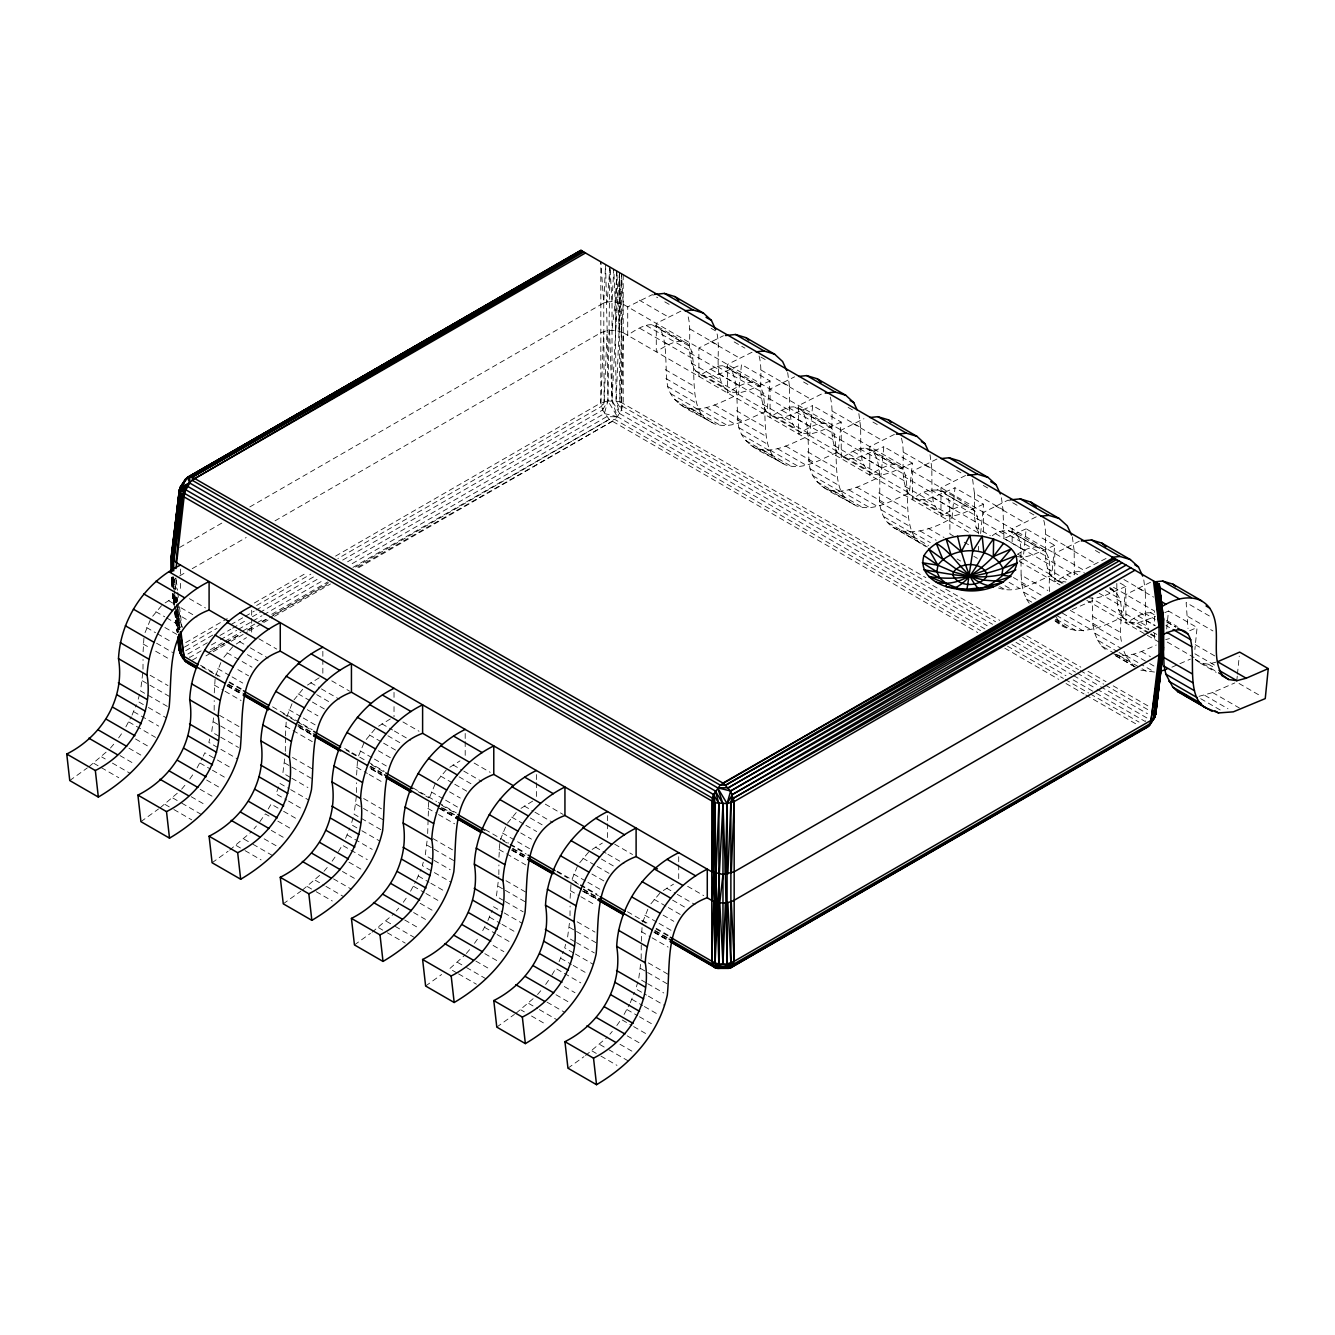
<?xml version="1.0" encoding="UTF-8"?>
<svg xmlns="http://www.w3.org/2000/svg" width="1335" height="1335" viewBox="0 0 1335 1335"><rect width="100%" height="100%" fill="white"/><g stroke="black" fill="none" stroke-linecap="round" stroke-linejoin="round"><path stroke-width="0.75" stroke-dasharray="5 3.75" d="M171.547 577.755L171.547 585.881L171.364 578.372M342.711 560.066L602.586 410.029L600.833 402.936L600.833 261.844L603.737 302.945L604.121 401.702L602.586 410.029L609.244 419.424L977.737 632.573M984.913 628.918L617.404 416.737L612.014 400.667L612.014 301.593L613.783 269.32L615.218 301.777L616.102 400.917L619.657 413.55L987.182 625.731M619.657 413.55L612.014 400.667L615.685 330.312L616.887 271.105L619.206 331.063L619.924 401.702L621.459 410.029L617.404 416.737L612.014 421.443L357.546 568.343M623.195 274.76L623.195 402.936L621.459 410.029L992.572 624.296M172.949 576.436L173.984 588.685M621.476 273.758L621.459 410.029L616.102 400.917L621.476 273.758L623.195 304.263L621.342 331.814L619.924 401.702L925.856 577.671M142.995 669.202L143.045 659.507M143.095 651.747L144.046 635.994M214.167 710.287L214.217 700.591M214.268 692.848L215.219 677.079M285.323 751.371L285.423 737.804M285.44 735.869L286.391 718.163M356.495 792.473L356.562 782.777M356.612 775.018L357.563 759.265M427.667 833.557L428.735 800.349M498.839 874.642L498.906 864.963M498.956 857.203L499.907 841.434M570.012 915.743L570.078 906.048M570.128 898.288L571.08 882.535M641.167 958.764L641.267 943.261M641.284 941.325L642.252 923.62M1106.047 558.481L1083.319 569.911L623.195 304.263L612.014 301.593L609.945 267.1L607.926 400.917L604.371 413.55L346.299 562.536M275.01 520.85L600.833 332.732L607.158 330.513L615.685 330.312L623.195 332.732L621.643 402.269L622.661 406.424L995.576 621.726M172.449 577.387L173.033 587.383M335.552 556.111L600.833 402.936L603.737 331.414M605.589 264.58L607.158 330.513L604.121 401.702L601.384 406.424L337.888 558.547M249.812 506.933L603.737 302.945L605.489 266.599M616.887 271.105L615.218 301.777L612.014 330.062M615.685 330.312L619.457 272.59L621.342 331.814M167.342 706.382L140.542 690.913L142.978 671.138M218.857 736.119L211.714 731.997L214.017 714.158M290.029 777.22L282.887 773.098L285.323 753.307M380.859 829.652L354.059 814.183L356.362 796.344M432.373 859.39L425.231 855.268L427.534 837.429M503.545 900.491L496.403 896.369L498.839 876.578M574.717 941.576L567.575 937.454L569.878 919.615M645.89 982.66L638.747 978.538L641.05 960.699M603.737 302.945L607.158 302.027L609.945 267.1M679.448 403.971C698.422 416.804 720.7 401.668 738.472 394.476L741.476 364.488L770.061 380.976L767.041 410.98C750.387 417.271 732.481 430.337 713.824 423.629C697.654 412.765 673.558 407.592 667.684 386.583C662.727 358.114 674.626 301.076 627.717 335.352L627.717 306.866L652.298 294.651L657.654 297.738M750.62 445.072C769.594 457.888 791.872 442.753 809.644 435.56L812.648 405.573L841.217 422.077L838.213 452.064C821.559 458.356 803.653 471.422 784.997 464.714C768.827 453.85 744.73 448.677 738.856 427.667C733.9 399.198 745.798 342.16 698.889 376.437L698.889 347.968L723.453 335.736M821.793 486.157C840.766 498.973 863.044 483.854 880.816 476.662L883.82 446.658L912.389 463.162L909.385 493.166C892.731 499.457 874.809 512.523 856.169 505.798C839.999 494.951 815.902 489.778 810.011 468.752C805.072 440.3 816.97 383.262 770.061 417.521L770.061 389.052L794.625 376.82M951.989 517.746L954.992 487.759L983.561 504.246L980.558 534.25L951.989 517.746C926.073 534.334 884.438 543.529 879.398 501.793C880.566 470.387 882.185 428.435 841.217 458.623L841.217 430.137L863.945 418.706M1019.456 560.45L1023.144 558.831L1026.164 528.844L1054.733 545.347L1051.73 575.335C1035.076 581.626 1017.153 594.692 998.513 587.984M1054.95 620.775C1075.126 639.131 1102.443 627.784 1122.902 616.436L1125.906 586.432L1118.763 582.31M1166.69 629.019L1168.492 611.029L1197.078 627.517L1194.875 649.528M1237.261 676.111L1236.661 682.102L1261.675 696.553M1237.462 674.108L1239.264 656.119M171.364 584.48L171.714 576.47L172.148 586.749M139.574 694.367L137.638 701.275L146.583 706.432M209.779 738.923L208.811 742.377L237.396 758.864M353.091 817.637L351.155 824.546L360.083 829.702M423.295 862.193L422.327 865.647L450.913 882.135M565.639 944.362L564.672 947.817L573.599 952.973M637.78 981.993L635.844 988.918L646.557 995.092M145.064 632.606L150.605 619.256M215.736 675.393L221.777 660.341M286.908 716.478L292.949 701.426M358.581 755.877L364.121 742.527M429.753 796.978L435.293 783.612M500.408 839.748L506.466 824.696M572.098 879.148L577.638 865.798M642.752 921.934L648.793 906.882M132.048 715.093L136.32 704.746M278.665 786.932L276.028 793.874L286.758 800.049M345.565 838.363L349.837 828.017M416.737 879.448L421.009 869.102M487.909 920.549L492.181 910.203M559.081 961.634L563.353 951.288M630.254 1002.718L634.525 992.372M125.874 726.824L131.231 716.795M197.046 767.925L202.403 757.896M203.22 756.177L204.856 752.773L215.586 758.964M410.563 891.196L415.919 881.167M482.703 930.645L487.091 922.251M624.079 1014.466L629.436 1004.437M602.586 410.029L607.926 400.917L607.158 330.513M268.218 809.01L271.105 804.087L281.835 810.278M338.423 851.73L342.277 845.188L367.292 859.623M551.939 975.001L555.794 968.459L580.808 982.894M152.691 616.219L161.869 605.272M223.863 657.304L233.041 646.374M293.984 699.907L304.213 687.458M366.207 739.49L375.385 728.543M437.379 780.574L446.558 769.644M507.5 823.178L517.73 810.729M579.707 862.76L588.902 851.813M650.879 903.845L660.074 892.915M118.631 737.905L121.886 733.282M189.787 778.989L193.058 774.367M259.874 821.626L265.315 813.916L270.688 817.02M332.131 861.175L335.402 856.553M403.303 902.26L407.659 896.102M474.476 943.344L478.831 937.187M545.648 984.446L548.919 979.823M616.82 1025.53L621.175 1019.373L631.889 1025.564M110.488 748.017L115.261 742.394M181.66 789.118L185.231 784.88M254.017 828.801L256.403 825.981M324.005 871.288L328.76 865.664M396.361 910.971L398.748 908.15M466.349 953.474L471.105 947.833M537.521 994.558L542.277 988.935M609.878 1034.241L612.264 1031.421M176.003 578.022L171.798 582.344L172.198 586.716M88.961 766.741L109.303 749.436M160.133 807.825L180.475 790.52M229.703 850.078L251.631 831.605M302.478 890.011L322.803 872.706M372.048 932.247L393.975 913.791M456.77 972.865L449.628 968.743L465.147 954.875M515.994 1013.282L536.32 995.977M585.564 1055.518L607.492 1037.061M165.123 602.903L175.302 596.545L175.97 602.803M236.295 644.004L246.474 637.629M307.467 685.089L319.382 677.713M378.639 726.173L390.554 718.797M449.812 767.275L459.991 760.9M520.984 808.359L532.899 800.983M592.139 849.444L602.335 843.086M663.311 890.545L673.508 884.171M69.754 780.558L87.359 767.892M140.926 821.642L158.531 808.977M212.098 862.744L228.101 851.229M283.27 903.828L300.876 891.163M354.442 944.913L370.446 933.399M425.615 986.014L441.618 974.5M496.787 1027.099L514.392 1014.433M567.959 1068.184L583.962 1056.669M224.313 643.42L208.126 652.848L224.38 643.654M226.116 642.369L240.5 634.008M247.693 629.82L254.885 625.631M262.077 621.442L265.682 619.357M272.874 615.168L328.644 582.711M355.627 567.008L609.244 419.424L614.801 419.424L980.507 630.571M179.608 547.467L222.812 522.519M179.608 575.936L184.998 572.815M192.207 568.66L246.207 537.488M680.867 311.155L656.286 323.37L656.286 351.839C717.579 310.771 676.344 401.234 708.034 420.475M185.749 642.586L227.267 618.622M254.334 603.003L306.666 572.782M184.497 647.108L216.971 628.351M256.67 605.439L310.821 574.167M185.698 650.729L212.766 635.093M230.805 624.68L243.437 617.371M245.256 616.336L254.267 611.13M256.07 610.078L315.627 575.702M207.342 642.769L187.484 654.233L189.754 657.437L202.386 650.145M219.975 635.477L230.805 629.236M232.607 628.184L245.24 620.892M252.448 616.72L257.872 613.599M259.674 612.565L319.232 578.172M211.414 644.938L218.623 640.767M220.425 639.715L236.679 630.337M238.481 629.302L251.113 622.01M252.916 620.959L261.944 615.752M263.746 614.717L323.304 580.324M352.173 563.654L606.641 416.737L617.404 416.737L607.926 400.917L600.833 402.936M192.357 660.124L197.764 656.987M210.396 649.694L223.028 642.402M224.831 641.367L241.084 631.989M242.887 630.938L255.519 623.645M257.321 622.611L264.547 618.439M271.756 614.267L327.709 581.977M352.974 567.392L609.244 419.424M205.957 655.869L211.364 652.748M213.183 651.714L229.42 642.335M231.222 641.284L247.459 631.906M249.278 630.871L261.91 623.578M263.713 622.527L272.724 617.321M274.543 616.286L330.479 583.979M752.039 352.24L727.458 364.455L727.458 392.941C788.751 351.873 747.517 442.319 779.206 461.576M821.359 394.125L798.63 405.556L798.63 434.025C859.924 392.957 818.689 483.404 850.378 502.661M894.383 434.426L869.803 446.641L869.803 475.11C934.433 432.24 885.272 533.85 927.341 546.899M936.97 459.006L912.389 471.238L912.389 499.707C933.482 480.6 950.32 493.299 970.879 507.383C979.59 513.174 978.321 524.805 978.405 533.9M965.555 475.51L940.975 487.726L940.975 516.211C949.953 511.522 960.132 502.411 970.879 507.383M1017.07 505.247L1008.142 500.091L983.561 512.323L983.561 534.701M992.239 535.786C1009.26 521.685 1027.082 540.959 1042.051 548.485C1054.934 558.597 1047.424 577.805 1049.677 591.555M1029.585 512.473L1036.728 516.595L1012.147 528.827L1012.147 545.097M1017.353 554.292C1024.612 549.92 1033.457 544.296 1042.051 548.485M1079.314 541.192L1054.733 553.408L1054.733 581.876C1063.711 577.204 1073.891 568.093 1084.637 573.065M1150.486 582.277L1125.906 594.509L1125.906 622.978C1134.483 618.756 1143.811 609.861 1154.074 613.633M226.182 642.619L240.6 634.342M247.826 630.203L255.035 626.082M262.244 621.943L267.651 618.839M269.453 617.805L328.961 583.695M357.797 567.158L612.014 421.443M688.192 316.912C692.698 334.601 684.972 354.793 695.452 370.796L701.893 375.402L710.103 376.537L719.415 374.084L741.476 364.488M770.061 380.976L748 390.588L738.672 393.041L730.462 391.906L701.893 375.402M759.098 356.011C764.037 374.317 755.944 395.243 766.624 411.881L773.065 416.487L781.275 417.621L790.587 415.185L812.648 405.573M841.217 422.077L819.173 431.689L809.844 434.125L801.634 432.991L773.065 416.487M830.27 397.096C835.209 415.402 827.116 436.345 837.796 452.965L844.221 457.588L852.431 458.723L861.759 456.27L883.82 446.658M912.389 463.162L890.328 472.774L881.017 475.21L872.806 474.092L844.221 457.588M901.442 438.18C906.382 456.503 898.288 477.429 908.968 494.067L915.393 498.673L923.603 499.807L932.931 497.354L954.992 487.759M983.561 504.246L961.5 513.858L952.189 516.311L943.978 515.177L915.393 498.673M1026.164 528.844L1004.104 538.456L1049.51 564.622M1054.733 545.347L1032.673 554.959L1023.361 557.396L1015.151 556.261M1072.155 609.578L1094.316 599.932L1122.902 616.436M1125.906 586.432L1103.845 596.044L1094.533 598.481L1086.323 597.362M1116.811 583.412L1116.911 599.432L1118.38 609.611L1122.485 617.337L1128.909 621.943L1137.12 623.078L1155.626 616.62M1164.821 612.631L1168.492 611.029M1113.907 654.083C1128.576 658.989 1143.144 650.662 1156.26 645.039M1189.719 630.721L1197.078 627.517M1171.913 667.166L1190.386 659.123M1199.03 696.319L1212.647 692.565L1234.825 682.919M1165.705 639.582L1169.427 638.597M1195.259 659.573L1200.082 663.028L1208.292 664.163L1215.751 662.21M607.158 302.027L612.014 301.593M607.926 400.917L619.924 401.702M1140.841 670.17L1154.525 672.056L1145.597 666.899M1043.786 520.366C1048.726 538.673 1040.632 559.615 1051.312 576.236L1057.737 580.858L1065.947 581.993M604.371 413.55L617.404 416.737M1109.752 588.518C1129.56 597.062 1117.045 624.997 1121.5 641.568L1092.914 625.064L1092.147 597.496M664.797 301.86L671.939 305.999M711.154 328.327L716.511 331.414C721.451 349.737 713.357 370.663 724.037 387.284L730.462 391.906M734.183 341.927L744.897 348.118M760.883 357.046L768.042 361.168M803.57 381.977L810.712 386.115M848.142 407.409L855.284 411.53M872.94 422.044L880.099 426.165M956.628 470.354L963.77 474.476M983.328 485.473L988.684 488.56M1095.384 550.471L1102.543 554.592M1209.343 615.952L1186.131 602.552L1188 628.518M689.728 328.861L718.313 345.365M760.9 369.962L789.486 386.449L789.636 410.479L791.104 420.659L795.209 428.385L801.634 432.991M832.072 411.046L860.658 427.55L860.808 451.58L862.277 461.76L866.382 469.469L872.806 474.092M903.244 452.131L931.83 468.635L931.98 492.665L933.449 502.844L937.554 510.554L943.978 515.177M972.614 479.282L974.416 493.232L1003.002 509.72L1004.02 539.857M1045.589 534.317L1074.174 550.821L1074.325 574.851L1045.739 558.347M1123.903 579.54L1145.33 591.906L1145.497 615.936L1146.949 626.115L1148.601 629.202M1187.933 616.503L1212.931 630.938M639.298 300.175L667.884 316.679M710.47 341.276L739.056 357.78M781.642 382.361L810.212 398.865M852.815 423.445L881.384 439.949M923.987 464.547L952.556 481.051M995.159 505.631L1023.728 522.135M1066.315 546.716L1094.9 563.22M1137.487 587.817L1153.573 597.095M1113.49 587.333L1154.491 610.996L1154.491 625.247M657.621 326.524L686.19 343.028M728.793 367.626L757.362 384.113M799.965 408.71L828.534 425.214M871.138 449.795L899.707 466.299M1109.652 587.5L1113.223 589.569M1166.54 620.341L1177.253 626.532M661.626 330.196L690.212 346.7M732.798 371.28L761.384 387.784M803.97 412.382L832.556 428.869M875.143 453.466L903.728 469.97M942.31 490.896L946.315 494.551L974.9 511.055M1013.465 531.981L1017.487 535.652L1046.073 552.139M1110.086 589.119L1117.228 593.241M1166.974 621.96L1175.901 627.116M652.414 324.956L680.983 341.46M723.57 366.04L752.156 382.544M794.742 407.125L823.328 423.629M865.914 448.226L894.5 464.73M937.087 489.311L965.672 505.815M1008.259 530.395L1036.844 546.899M1150.603 612.581L1154.174 614.651M1166.673 621.86L1175.618 627.016M646.357 325.573L692.748 352.206M717.512 366.658L763.92 393.291M788.685 407.742L835.093 434.376M859.857 448.844L906.265 475.477M931.029 489.928L977.437 516.562M1002.201 531.013L1048.609 557.646M1073.373 572.114L1078.73 575.201M1105.48 590.487L1119.781 598.748M1144.546 613.199L1155.259 619.39M1165.939 625.397L1169.56 627.634M689.895 352.891L718.464 369.394M761.067 393.975L789.636 410.479M832.222 435.077L860.808 451.58M903.394 476.161L931.98 492.665M974.416 493.232L974.567 517.246L1003.152 533.75M1116.911 599.432L1145.497 615.936M1195.226 644.655L1214.883 655.986M665.064 342.678L693.649 359.182M719.415 374.084L764.822 400.266M790.587 415.185L835.994 441.351M861.759 456.27L907.166 482.452M932.931 497.354L978.338 523.537M1099.239 593.341L1120.682 605.723M1146.431 620.625L1155.376 625.781M639.849 328.327L668.434 344.83M711.021 369.428L739.607 385.932M782.193 410.512L810.779 427.016M853.365 451.597L881.951 468.101M924.538 492.698L953.123 509.202M995.71 533.783L1024.295 550.287M1066.882 574.868L1070.453 576.937M1138.054 615.969L1154.124 625.247M691.346 363.07L719.932 379.574M762.519 404.171L791.104 420.659M833.691 445.256L862.277 461.76M904.863 486.34L933.449 502.844M974.567 517.246L976.035 527.442L990.32 535.685M1047.207 568.526L1068.634 580.892M1118.38 609.611L1146.949 626.115M1194.908 653.8L1214.55 665.147M710.103 376.537L738.672 393.041M781.275 417.621L809.844 434.125M852.431 458.723L881.017 475.21M923.603 499.807L952.189 516.311M1018.004 554.309L1023.361 557.396M1137.12 623.078L1151.404 631.322M1153.206 632.356L1156.778 634.425M1208.292 664.163L1215.434 668.284M738.472 394.476L767.041 410.98M809.644 435.56L838.213 452.064M880.816 476.662L909.385 493.166M1023.144 558.831L1051.73 575.335M1167.274 642.052L1194.074 657.521M695.452 370.796L724.037 387.284M766.624 411.881L795.209 428.385M837.796 452.965L866.382 469.469M908.968 494.067L937.554 510.554M1051.312 576.236L1063.811 583.462M1122.485 617.337L1149.285 632.807M1195.442 659.457L1216.886 671.822M1057.737 580.858L1063.094 583.946M1128.909 621.943L1148.567 633.291M1150.353 634.325L1157.495 638.447M1200.082 663.028L1216.152 672.323M623.195 332.732L969.377 532.598M1019.239 561.401L1060.09 584.98M1086.874 600.433L1145.563 634.325M1147.349 635.343L1158.997 642.085M665.247 369.611L693.833 386.099M736.419 410.696L765.005 427.2M807.592 451.781L836.161 468.285M878.764 492.882L907.333 509.369M953.507 536.036L949.936 533.967L949.752 507.033L948.851 500.058L946.315 494.551M964.22 542.21L969.577 545.314M1017.487 535.652L1020.023 541.159L1020.925 548.134L1021.108 575.051L1047.892 590.521M1092.264 616.153L1120.849 632.64M714.459 404.939L743.028 421.443M785.631 446.023L814.2 462.527M856.803 487.125L885.372 503.612M927.975 528.209L944.045 537.488M1013.432 577.554L1027.716 585.798M1070.303 610.395L1098.889 626.883M1141.475 651.48L1150.42 656.636M1212.647 692.565L1239.447 708.034M665.881 378.523L694.467 395.026M737.053 419.607L765.639 436.111M808.226 460.708L836.811 477.196M879.398 501.793L907.984 518.297M973.799 556.294L977.37 558.347M1021.108 575.051L1021.742 583.979L1041.383 595.31M706.532 407.709L735.118 424.213M777.704 448.794L806.29 465.298M848.876 489.895L877.462 506.382M920.049 530.98L936.135 540.258M1009.076 582.377L1019.807 588.568M1062.393 613.165L1090.979 629.653M1133.565 654.25L1147.85 662.494M1149.635 663.528L1154.992 666.632M1204.737 695.335L1227.95 708.752M667.684 386.583L696.253 403.07M738.856 427.667L767.425 444.171M810.011 468.752L838.597 485.256M881.183 509.853L909.769 526.34M1021.742 583.979L1023.528 592.022L1036.043 599.248M1092.914 625.064L1094.7 633.124L1121.5 648.593M698.923 409.011L727.508 425.515M770.095 450.095L798.68 466.599M841.267 491.197L869.853 507.684M912.439 532.281L930.295 542.594M1005.038 585.748L1012.197 589.87M1056.569 615.485L1083.369 630.954M1125.956 655.552L1143.811 665.865M1200.699 698.706L1222.126 711.088M670.57 393.591L699.156 410.095M741.743 434.676L770.328 451.18M812.915 475.777L841.501 492.281M884.087 516.862L912.673 533.366M957.045 558.981L960.616 561.05M1023.528 592.022L1026.431 599.048L1031.788 602.135M1094.7 633.124L1097.604 640.133L1117.261 651.48M1119.047 652.515L1126.189 656.636L1133.832 665.881M691.78 408.81L720.366 425.314M762.952 449.912L791.521 466.399M834.125 490.996L862.694 507.5M905.297 532.081L928.509 545.498M999.681 586.582L1005.038 589.669M1056.569 619.423L1076.21 630.771M1118.797 655.351L1140.24 667.734M1142.026 668.768L1147.382 671.855M674.525 399.432L703.111 415.936M745.698 440.533L774.283 457.021M816.87 481.618L845.455 498.122M888.042 522.703L916.628 539.207M1055.401 619.323L1063.895 625.931M1097.604 640.133L1101.559 645.973L1114.058 653.199M1115.843 654.233L1130.144 662.477M685.239 407.125L713.824 423.629M756.411 448.21L784.997 464.714M827.583 489.311L856.169 505.798M898.755 530.395L925.555 545.865M1055.384 620.825L1069.685 629.069M1115.843 655.735L1137.27 668.101M892.965 527.242L921.55 543.745M1115.409 655.669L1135.067 667.016M945.681 589.119L999.715 620.324M1026.748 635.927L1080.799 667.133M1087.992 671.288L1106.014 681.684M1113.223 685.856L1151.054 707.7M1022.593 637.329L1078.446 669.569M1080.249 670.604L1103.678 684.137M1105.48 685.172L1150.503 711.171M1019.59 639.899L1075.443 672.139M1077.245 673.174L1098.872 685.656M1100.657 686.707L1147.499 713.741M1016.002 642.369L1071.855 674.609M1073.657 675.66L1095.267 688.126M1097.07 689.177L1147.516 718.297L1145.246 721.501L1094.8 692.381M1011.93 644.521L1065.981 675.727M1073.19 679.899L1092.998 691.33M1007.524 646.173L1063.378 678.414M1065.18 679.465L1088.592 692.982M1090.395 694.016L1139.039 722.101M1004.754 648.176L1058.805 679.381M1066.014 683.537L1084.02 693.95M1085.822 694.984L1136.269 724.104M189.436 598.681L205.523 607.976M258.823 638.747L276.695 649.06M331.781 680.867L349.653 691.18M402.953 721.951L419.04 731.246M474.125 763.053L490.195 772.331M545.297 804.137L563.153 814.45M614.684 844.204L632.54 854.517M687.642 886.323L703.712 895.601M168.377 600.55L173.734 603.637M180.876 607.759L196.946 617.037M239.549 641.634L248.477 646.791M250.262 647.825L268.118 658.138M310.705 682.719L319.649 687.875M321.435 688.91L339.29 699.223M381.877 723.82L392.607 729.995M394.392 731.029L410.462 740.308M453.049 764.905L461.977 770.061M463.779 771.096L481.635 781.409M524.221 805.99L533.149 811.146M534.934 812.181L552.807 822.493M595.393 847.091L606.107 853.265M607.892 854.3L623.979 863.578M666.565 888.175L675.493 893.332M677.279 894.367L695.151 904.679M174.384 612.498L186.883 619.707M247.342 654.617L258.055 660.808M316.712 694.667L331.013 702.928M387.884 735.769L400.4 742.978M459.056 776.853L471.572 784.079M530.229 817.938L544.53 826.198M601.401 859.039L613.9 866.248M672.573 900.124L685.072 907.349M155.811 611.664L164.739 616.82M166.541 617.838L182.611 627.133M226.983 652.748L251.998 667.183M298.156 693.833L310.654 701.059M312.44 702.093L324.956 709.302M369.328 734.917L381.827 742.143M383.612 743.178L396.128 750.404M440.5 776.019L452.999 783.228M454.784 784.262L467.3 791.488M511.672 817.103L524.171 824.329M525.957 825.364L536.67 831.538M582.844 858.188L595.343 865.414M597.129 866.448L609.628 873.674M654.017 899.289L666.515 906.498M668.301 907.533L680.8 914.759M164.889 627.5L177.405 634.726M237.847 669.619L248.577 675.81M307.234 709.686L317.947 715.877M378.406 750.771L390.905 757.996M449.578 791.855L460.291 798.046M520.75 832.957L531.464 839.148M591.922 874.041L604.421 881.267M663.095 915.126L673.808 921.317M146.6 627.55L155.528 632.707M157.313 633.741L171.598 641.985M217.772 668.635L230.271 675.86M232.056 676.895L242.77 683.069M288.927 709.736L301.443 716.945M303.229 717.98L317.513 726.223M360.1 750.821L372.615 758.03M374.401 759.064L388.685 767.325M431.272 791.905L443.787 799.131M445.573 800.166L459.857 808.409M502.444 833.007L531.03 849.494M573.616 874.091L586.132 881.3M587.917 882.335L602.202 890.595M644.788 915.176L657.287 922.402M659.073 923.436L673.374 931.68M200.534 665.247L222.144 677.729M229.353 681.885L241.969 689.16M272.59 706.849L312.223 729.728M344.664 748.451L366.274 760.933M368.076 761.968L384.296 771.33M413.116 787.984L436.528 801.501M438.331 802.535L456.353 812.948M485.172 829.586L508.602 843.103M510.404 844.137L524.805 852.464M557.246 871.188L578.856 883.67M580.658 884.704L596.879 894.066M627.5 911.755L649.11 924.237M656.319 928.392L668.935 935.668M201.952 666.832L218.172 676.194M228.986 682.435L241.585 689.711M283.02 713.641L295.636 720.917M297.438 721.951L311.856 730.278M346.082 750.036L349.687 752.122M351.489 753.157L356.896 756.277M371.297 764.605L383.913 771.88M418.139 791.638L428.952 797.879M441.568 805.172L455.969 813.482M502.811 840.533L508.218 843.653M510.02 844.688L526.24 854.05M556.862 871.738L567.675 877.979M574.868 882.135L578.472 884.221M580.274 885.255L598.297 895.652M641.534 920.616L648.743 924.771M655.952 928.943L668.551 936.219M228.368 684.137L242.786 692.448M298.623 724.688L311.239 731.981M370.696 766.307L381.493 772.548M442.753 807.909L455.368 815.184M513.007 848.476L525.623 855.752M583.278 889.027L597.68 897.354M655.335 930.628L667.951 937.921M156.562 643.203L172.632 652.481M227.701 684.288L243.804 693.583M297.955 724.838L314.977 734.667M370.029 766.457L386.149 775.752M441.234 807.575L457.321 816.853M512.34 848.626L528.493 857.938M583.579 889.744L599.665 899.022M654.667 930.795L670.837 940.124M227.551 685.489L241.969 693.799M297.822 726.04L312.223 734.367M369.878 767.658L382.494 774.934M440.133 808.209L454.551 816.536M512.206 849.828L524.805 857.103M584.263 891.43L596.879 898.705M654.517 931.997L667.133 939.273M227.1 685.489L241.501 693.816M299.157 727.091L311.773 734.383M371.213 768.71L382.027 774.951M439.682 808.226L454.084 816.553M511.739 849.828L526.14 858.155M583.795 891.43L598.214 899.757M654.05 931.997L666.666 939.273M227.084 685.923L241.501 694.25M299.14 727.525L311.756 734.817M371.197 769.127L382.01 775.368M439.666 808.66L454.084 816.987M511.722 850.261L526.14 858.589M581.993 890.829L598.197 900.191M654.05 932.431L666.666 939.707M143.145 644.004L148.519 647.091M155.661 651.213L168.16 658.439M214.318 685.089L223.262 690.245M225.048 691.28L241.118 700.558M285.49 726.19L312.29 741.659M356.662 767.275L367.375 773.466M369.178 774.484L381.676 781.709M427.834 808.359L436.762 813.516M438.548 814.55L454.634 823.828M499.006 849.461L525.806 864.93M570.178 890.545L579.106 895.702M580.892 896.736L595.193 904.98M641.351 931.63L650.279 936.786M652.064 937.821L668.151 947.099M150.121 675.26L167.976 685.573M219.507 715.326L240.934 727.692M292.465 757.446L312.106 768.776M363.637 798.53L381.493 808.843M433.024 838.597L454.451 850.962M505.982 880.716L525.623 892.047M577.154 921.801L595.01 932.114M648.326 962.885L667.967 974.233M142.328 680.8L169.128 696.269M213.5 721.885L218.873 724.972M220.659 726.006L242.086 738.389M284.672 762.969L290.029 766.073M291.814 767.091L313.258 779.473M355.844 804.07L384.43 820.558M427.016 845.155L432.373 848.242M434.159 849.277L455.602 861.659M498.189 886.24L503.545 889.344M505.331 890.362L526.774 902.744M569.361 927.341L574.717 930.428M576.503 931.463L597.947 943.828M640.533 968.426L645.89 971.513M647.675 972.547L669.119 984.93M220.642 737.154L238.514 747.466M291.814 778.255L307.901 787.533M434.159 860.424L450.245 869.702M505.331 901.525L523.186 911.838M576.503 942.61L594.359 952.923M647.675 983.695L663.745 992.973M148.369 707.467L166.224 717.779M279.983 783.461L288.911 788.618M290.696 789.652L308.569 799.965M361.868 830.737L379.741 841.05M493.499 906.732L502.427 911.888M504.213 912.923L522.085 923.236M575.385 954.008L593.257 964.321M648.343 996.127L664.43 1005.405M133.684 711.688L158.698 726.123M217.371 759.999L229.87 767.208M288.544 801.083L302.828 809.344M347.2 834.959L372.215 849.394M418.372 876.044L429.086 882.235M430.871 883.269L445.172 891.513M489.545 917.145L500.258 923.319M502.043 924.354L516.345 932.614M560.717 958.23L571.43 964.421M573.216 965.439L585.731 972.664M631.889 999.314L642.602 1005.505M644.388 1006.54L656.903 1013.749M128.777 721.918L155.561 737.387M199.933 763.003L210.663 769.194M212.449 770.228L224.948 777.437M283.621 811.313L297.905 819.557M413.45 886.273L424.18 892.464M425.965 893.499L438.464 900.708M484.622 927.358L495.335 933.549M497.121 934.583L511.422 942.827M626.966 1009.544L637.679 1015.735M639.465 1016.769L653.766 1025.013M135.486 738.956L147.985 746.182M206.658 780.057L220.942 788.301M277.83 821.142L292.115 829.385M349.002 862.226L361.501 869.452M420.175 903.328L434.459 911.571M493.132 945.447L503.846 951.638M564.305 986.532L575.018 992.723M633.674 1026.598L647.976 1034.842M128.944 748.201L143.245 756.444M200.117 789.285L214.418 797.546M271.289 830.387L283.788 837.596M342.461 871.471L356.745 879.715M413.633 912.556L427.918 920.816M484.805 953.657L497.304 960.866M555.977 994.742L570.262 1002.985M627.15 1035.827L641.434 1044.087M120.016 755.61L134.301 763.87M191.189 796.711L205.473 804.955M264.146 838.831L280.216 848.109M333.533 878.881L351.389 889.193M404.705 919.982L418.99 928.226M475.861 961.066L490.162 969.327M547.033 1002.151L564.905 1012.464M619.991 1044.287L632.506 1051.496M101.677 756.912L105.265 758.981M112.407 763.103L130.263 773.416M172.849 798.013L180.008 802.135M181.794 803.169L201.435 814.517M244.021 839.098L251.18 843.219M252.966 844.254L272.607 855.601M315.193 880.182L324.121 885.339M325.924 886.373L343.779 896.686M386.366 921.284L393.508 925.405M395.293 926.44L414.951 937.787M457.538 962.368L464.68 966.49M466.466 967.525L486.124 978.872M528.71 1003.453L537.638 1008.609M539.423 1009.644L557.296 1019.957M599.882 1044.554L607.024 1048.676M608.81 1049.71L628.468 1061.041M93.767 763.286L118.782 777.721M164.939 804.371L172.082 808.509M173.867 809.527L191.739 819.84M236.111 845.472L243.254 849.594M245.039 850.629L261.109 859.907M307.284 886.557L314.426 890.679M316.211 891.713L332.281 900.991M378.456 927.641L385.598 931.78M387.384 932.798L405.239 943.111M458.556 973.899L476.411 984.212M520.8 1009.827L524.371 1011.897M531.514 1016.018L545.798 1024.262M591.972 1050.912L599.115 1055.051M600.9 1056.068L616.97 1065.363M1151.07 633.825L1155.893 637.296M1101.559 645.973L1106.481 650.512M1056.002 617.004L1058.972 621.392M1026.431 599.048L1029.402 603.42M976.035 527.442L979.323 533.599M1124.003 651.363L1126.189 656.636M174.635 595.36L175.569 601.468M176.804 609.611L179.908 629.97M175.886 589.186L174.384 579.106L175.452 589.202M177.071 597.262L177.672 601.284M177.972 603.303L181.56 627.5M173.2 587.35L172.265 577.404M175.185 601.451L174.334 595.41L175.169 601.551M176.62 611.513L179.174 629.619M174.401 603.67L172.983 593.424L174.067 603.654M174.685 605.706L178.356 632.323M174.251 590.721L175.853 602.936M176.921 611.096L179.324 629.419L177.004 610.979M1143.795 579.957L1145.33 591.906M1072.372 536.87L1074.174 550.821M1001.45 497.771L1003.002 509.72M930.028 454.684L931.83 468.635M858.856 413.6L860.658 427.55M787.683 372.515L789.486 386.449M173.083 580.324L174.134 588.501M174.251 603.07L173.233 594.893L174.017 603.186M175.269 611.246L177.839 631.705L174.835 606.974M172.565 593.992L173.834 604.121M174.835 612.231L177.371 632.506M172.315 586.449L171.798 578.272M173.316 594.659L174.585 604.922M176.253 580.074L177.488 590.32M177.739 592.373L178.489 598.514M179.474 606.724L181.96 627.233M176.737 597.062L177.238 601.167M178.239 609.344L180.475 627.767M172.532 593.958L173.867 605.089M174.718 612.114L177.154 632.289M173.617 579.774L174.852 590.087M175.82 598.33L176.32 602.452M176.554 604.505L179.491 629.236M176.137 609.761L178.556 630.254M175.035 611.847L177.472 632.306M173.95 595.477L174.852 603.57M175.769 611.647L178.056 631.872M174.935 611.413L177.271 631.956M176.32 597.279L176.954 603.337M177.171 605.356L179.741 629.569M609.578 330.179L612.014 400.667M978.488 546.332L978.505 550.471M1154.491 633.374L1154.491 639.482M678.714 856.753L678.714 862.861M678.714 864.896L678.714 879.131M607.542 815.668L607.542 821.776M607.542 823.795L607.542 840.065M536.37 774.584L536.37 780.675M536.37 782.711L536.37 796.945M465.197 733.482L465.197 739.59M465.197 741.626L465.197 755.86M394.025 692.398L394.025 698.505M394.025 706.632L394.025 716.795M322.853 651.313L322.853 657.404M322.853 659.44L322.853 673.674M251.681 610.212L251.681 616.319M251.681 618.355L251.681 632.59M180.509 569.127L180.509 575.235M180.509 583.362L180.509 591.505M176.003 578.722L176.003 588.902M173.717 577.054L173.717 589.252M172.132 577.12L172.132 587.283M619.457 272.59L619.206 331.063L619.457 272.59"/><path stroke-width="1.5" d="M171.364 572.264L171.364 555.994L179.357 490.012L187.484 477.413L580.875 250.312L1159.331 584.279L1163.636 620.057L1163.636 648.543L1155.643 714.525L1147.516 727.124L730.629 967.808L715.293 967.792L670.253 941.792M1163.453 647.125L1155.109 716.845L1149.302 725.673L730.629 967.808L715.293 967.792L713.507 966.323L711.789 961.183L711.805 801.601L713.541 794.509L720.199 785.114L1113.34 557.73M171.531 570.345L171.364 555.994L179.357 490.012L187.484 486.24L715.343 790.987L718.898 803.603L718.881 963.97L713.507 966.323L670.27 941.359M173.717 570.946L173.717 560.783L182.595 495.836L189.754 483.036L189.754 476.829L192.357 477.146L722.986 783.094L730.629 790.987L734.167 801.601L734.167 961.3L732.414 966.373L722.969 964.321L722.986 803.87L717.596 787.784L189.754 483.036L187.484 477.413L581.326 250.579L187.484 477.413L179.891 487.692L171.798 553.892L173.099 551.856M1160.849 667.433L1163.185 649.16L1155.643 714.525L1163.302 650.379L1163.302 621.91L1158.446 583.779L1162.084 624.012L1162.084 652.481L1153.54 718.914L1149.302 725.673M1145.246 727.708L1147.516 727.124L1155.109 716.845L1162.651 651.697L1162.651 623.211L1158.446 583.779L1163.202 622.193L1163.202 650.662L1160.616 653.9L734.167 900.274C725.656 904.763 714.876 903.411 707.283 897.671C663.729 913.908 670.938 957.896 667.316 995.042C658.706 1033.957 630.187 1064.929 596.528 1084.688L567.959 1068.184L564.939 1041.667C600.249 1023.912 623.328 986.215 616.687 946.298C618.689 906.999 643.337 869.919 678.714 852.698M171.364 555.994L172.132 558.814L176.003 562.452L711.805 871.788L722.986 874.475L734.167 871.788L1158.997 626.515L1162.084 624.012L1156.744 582.794L1160.616 625.431L1160.616 653.9L1150.503 723.453L733.616 964.154L730.879 962.935L730.879 802.836L732.414 794.509L1126.089 565.089L730.629 790.987L717.596 787.784L727.074 803.603L727.074 963.97L732.414 966.373L715.293 967.792M228.619 621.309L209.094 610.028C165.523 626.282 172.732 670.27 169.128 707.417C160.517 746.315 131.998 777.304 98.339 797.062L69.754 780.558L66.75 754.025C102.044 736.269 125.123 698.589 118.498 658.672C120.5 619.373 145.131 582.294 180.509 565.055M98.339 797.062L95.336 770.529C130.63 752.773 153.709 715.093 147.067 675.176C149.069 635.877 173.717 598.798 209.094 581.559L209.094 610.028M299.791 662.394L280.267 651.13C236.696 667.366 243.904 711.355 240.3 748.501C231.689 787.416 203.17 818.388 169.512 838.146L140.926 821.642L137.922 795.126C173.216 777.37 196.295 739.673 189.67 699.757C191.673 660.458 216.303 623.378 251.681 606.157M169.512 838.146L166.508 811.613C201.802 793.874 224.881 756.177 218.239 716.261C220.242 676.962 244.889 639.882 280.267 622.644L280.267 651.13M370.946 703.478L351.439 692.214C307.868 708.451 315.077 752.456 311.472 789.586C302.861 828.501 274.343 859.473 240.684 879.231L212.098 862.744L209.094 836.211C244.388 818.455 267.467 780.758 260.826 740.842C262.845 701.559 287.476 664.463 322.853 647.241M240.684 879.231L237.68 852.715C272.974 834.959 296.053 797.262 289.411 757.345C291.414 718.063 316.061 680.967 351.439 663.745L351.439 692.214M442.119 744.58L422.611 733.299C379.04 749.552 386.249 793.541 382.644 830.687C374.034 869.586 345.498 900.574 311.856 920.332L283.27 903.828L280.267 877.295C315.561 859.54 338.639 821.859 331.998 781.943C334.017 742.644 358.648 705.564 394.025 688.326M311.856 920.332L308.836 893.799C344.146 876.044 367.225 838.363 360.584 798.447C362.586 759.148 387.233 722.068 422.611 704.83L422.611 733.299M513.291 785.664L493.783 774.4C450.212 790.637 457.421 834.625 453.817 871.772C445.206 910.687 416.67 941.659 383.012 961.417L354.442 944.913L351.439 918.397C386.733 900.641 409.812 862.944 403.17 823.027C405.173 783.728 429.82 746.649 465.197 729.427M383.012 961.417L380.008 934.884C415.318 917.145 438.397 879.448 431.756 839.531C433.758 800.232 458.406 763.153 493.783 745.915L493.783 774.4M584.463 826.749L564.939 815.485C521.384 831.722 528.593 875.727 524.989 912.856C516.378 951.772 487.842 982.744 454.184 1002.502L425.615 986.014L422.611 959.481C457.905 941.726 480.984 904.029 474.342 864.112C476.345 824.83 500.992 787.733 536.37 770.512M454.184 1002.502L451.18 975.985C486.491 958.23 509.553 920.533 502.928 880.616C504.93 841.334 529.578 804.237 564.939 787.016L564.939 815.485M657.421 868.868L636.111 856.569C592.556 872.823 599.765 916.811 596.144 953.958C587.55 992.856 559.015 1023.845 525.356 1043.603L496.787 1027.099L493.783 1000.566C529.077 982.81 552.156 945.13 545.514 905.213C547.517 865.914 572.164 828.835 607.542 811.597M525.356 1043.603L522.352 1017.07C557.646 999.314 580.725 961.634 574.1 921.717C576.103 882.418 600.75 845.339 636.111 828.101L636.111 856.569M596.528 1084.688L593.524 1058.154C628.818 1040.416 651.897 1002.718 645.272 962.802C647.275 923.503 671.905 886.423 707.283 869.185L707.283 897.671M733.616 964.154L718.881 963.97L719.315 874.225L722.986 803.87L715.343 790.987M669.085 939.106L712.323 964.07L715.076 962.935L713.658 872.723L715.076 802.836L713.541 794.509L185.698 489.745L179.891 492.415L171.547 557.413L171.547 571.647M711.805 871.788L713.541 794.509L718.898 803.603L714.842 901.642L715.076 962.935L718.881 963.97L715.794 873.474L715.076 802.836L183.946 496.837L179.891 492.415L179.357 490.012L195.127 478.347L583.745 251.965L192.357 477.146L192.357 480.35L720.199 785.114L725.756 785.114L1119.047 561.034L728.359 787.784L717.596 787.784M1162.651 651.697L1153.54 718.914L734.167 961.3L727.074 963.97L725.422 874.358L727.074 803.603L730.629 790.987L1122.134 562.803L728.359 787.784M719.315 874.225L715.076 962.935L711.789 961.183L713.691 901.208M732.414 966.373L713.507 966.323L722.969 964.321L725.422 902.844M731.263 873.123L734.167 801.601L1134.95 570.212L733.616 798.113L730.879 802.836L727.842 874.024M711.805 900.274L713.658 872.723L713.357 802.268L712.339 798.113L184.497 493.366L185.698 489.745L181.46 494.751L172.132 558.814L172.132 571.013M176.003 562.452L182.595 495.836L184.497 493.366L176.003 568.56M1268.25 668.618L1246.189 678.23L1217.603 661.726L1239.664 652.114L1268.25 668.618L1265.246 698.606L1233.323 711.839L1218.555 712.94L1206.223 708.101L1177.654 691.613L1172.731 687.074L1165.872 674.208L1164.087 666.148L1163.386 648.943M982.193 589.269L978.455 588.618C968.843 578.656 965.555 564.438 961.317 551.672L969.878 535.302L972.764 551.088L966.991 589.186C948.351 591.055 916.778 579.023 923.953 555.644C935.852 536.553 961.734 533.816 982.193 536.236C1050.478 550.103 1004.704 600.6 957.579 589.269L955.893 587.467L928.709 576.486C958.68 581.76 989.686 574.217 1017.437 562.753C1002.835 574.451 990.42 590.153 969.878 590.203L946.115 586.532L946.465 583.662L939.857 578.222L923.953 569.861C954.041 574.501 986.715 582.928 1015.818 569.861M175.069 533.232L175.502 529.094M176.17 522.886L176.821 516.678M177.472 510.471L178.139 504.246M178.573 500.108L179.891 487.692L185.698 478.864L580.992 250.379M1153.54 718.914L1161.383 653.232L1161.383 624.763L1156.744 582.794L1161.917 624.213L1161.917 652.682L1153.54 718.914L1160.616 653.9M722.986 874.475L719.782 902.76L722.969 964.321M171.547 557.413L179.357 490.012M172.132 558.814L179.891 492.415L187.484 486.24M1156.043 704.062L1155.342 710.103L1156.16 703.996M1156.761 698.038L1157.228 694M1158.163 685.956L1158.63 681.935M1159.347 675.894L1160.048 669.87M1160.749 663.829L1161.216 659.807M173.717 560.783L181.46 494.751M1151.054 720.6L1158.997 654.984L1158.997 626.515L1155.209 581.91L1160.616 625.431M1156.677 699.924L1157.462 693.833M1158.229 687.742L1158.763 683.687M1159.548 677.596L1160.315 671.488M939.857 578.222L936.886 571.814L937.888 565.189C952.239 545.514 992.155 545.231 1002.885 568.476L1001.884 575.085L1011.062 576.486L997.028 581.109L983.778 580.141L953.49 571.981L937.888 565.189L923.953 555.644M1163.302 621.91L1159.164 584.179L1163.302 621.91L1162.084 624.012M936.269 582.16C958.43 587.667 978.722 571.413 993.307 556.612L993.657 538.973C980.324 554.459 975.101 577.571 955.893 587.467M715.076 802.836L727.074 803.603L732.414 794.509L1130.728 567.775L733.616 798.113M972.764 551.088L982.193 536.236L983.878 552.807M1003.503 543.345L993.307 556.612L1011.062 549.035L999.915 562.052L985.263 570.379L969.878 575.652L955.977 568.91L928.709 549.035L937.888 565.189L922.335 562.753L936.886 571.814M1002.885 568.476L1015.818 555.644L999.915 562.052M183.946 483.938L181.46 485.623L185.698 478.864L405.273 352.373M358.815 379.991L362.402 377.905M430.704 338.306L436.094 335.185M446.875 328.927L452.265 325.807M455.852 323.721L459.457 321.635M481.017 309.119L484.605 307.05M488.209 304.964L493.6 301.827M497.187 299.741L500.792 297.672M504.38 295.586L509.77 292.448M513.374 290.363L516.962 288.293M522.352 285.156L525.94 283.07M529.544 280.984L533.132 278.898M538.522 275.778L542.127 273.692L538.456 275.644M567.275 259.107L545.715 271.606L567.258 259.057M192.357 477.146L582.31 251.147L189.754 476.829M195.127 478.347L585.481 252.982M1116.544 559.582L725.756 785.114L1114.825 558.597L722.986 783.094M1161.116 607.175C1175.351 597.496 1197.662 592.039 1209.627 608.042C1223.344 628.151 1209.593 654.784 1222.243 674.926L1228.667 679.532L1236.878 680.666L1246.189 678.23M1163.169 634.475C1214.5 609.628 1175.167 692.114 1206.223 708.101M722.986 966.874L728.359 968.392L845.656 900.674M849.277 898.588L861.909 891.296M865.514 889.21L878.146 881.918M881.751 879.832L993.657 815.234M997.262 813.148L1026.131 796.478M1029.752 794.392L1042.385 787.099M1045.989 785.013L1067.65 772.514M1071.254 770.428L1143.444 728.743M408.877 350.304L437.663 333.717M441.268 331.631L493.466 301.577M497.071 299.491L509.67 292.231M513.257 290.162L518.664 287.058M522.269 284.989L525.856 282.903M529.461 280.834L534.868 277.73M179.891 487.692L189.754 483.036M734.167 801.601L727.074 803.603M1162.151 670.754L1166.89 669.085M942.744 559.165L936.269 543.345C956.11 554.692 965.138 580.391 988.885 585.798L1003.503 582.16L997.028 581.109M670.737 941.359L717.579 968.392L728.359 968.392M654.317 294.434L664.413 293.416L674.826 296.57L703.411 313.074L711.421 320.4L715.66 329.578M684.905 310.738L692.982 309.92L703.411 313.074M725.472 335.536L735.568 334.501L745.998 337.672L774.584 354.159L782.594 361.501L786.832 370.679M756.077 351.823L764.154 351.005L774.584 354.159M798.664 376.42L806.74 375.602L817.17 378.756L845.756 395.26L853.766 402.586L857.153 409.928M825.23 393.124L835.326 392.089L845.756 395.26M869.836 417.505L877.913 416.687L888.342 419.841L916.928 436.345L924.938 443.671L928.326 451.013M896.402 434.209L906.498 433.191L916.928 436.345M941.008 458.589L949.085 457.772L959.515 460.942L988.084 477.429L996.11 484.772L1000.349 493.95M967.575 475.31L977.671 474.275L988.084 477.429M1010.161 499.891L1020.257 498.873L1030.687 502.027L1059.256 518.531L1067.282 525.856L1071.521 535.035M1040.766 516.194L1048.843 515.36L1059.256 518.531M1081.333 540.975L1091.429 539.957L1101.859 543.111L1130.428 559.615L1138.455 566.941L1142.693 576.119M1111.938 557.279L1120.015 556.461L1130.428 559.615M1154.525 581.86L1162.601 581.042L1173.031 584.213L1201.6 600.7M966.991 589.186L993.657 586.532L988.885 585.798M717.579 968.392L730.629 967.808M712.323 964.07L718.881 963.97M1177.654 691.613L1186.715 695.602M196.462 667.817L185.665 661.576L179.357 650.462L177.956 638.13C178.189 647.008 179.825 660.408 189.72 663.645M706.065 317.313L711.421 320.4M850.195 400.517L853.766 402.586M921.367 441.618L924.938 443.671M990.754 481.668L996.11 484.772M1134.884 564.889L1138.455 566.941M1206.056 605.973L1209.627 608.042M664.413 293.416L692.982 309.92M735.568 334.501L764.154 351.005M806.74 375.602L835.326 392.089M877.913 416.687L906.498 433.191M949.085 457.772L977.671 474.275M1020.257 498.873L1048.843 515.36M1091.429 539.957L1120.015 556.461M1162.601 581.042L1191.187 597.546M1159.414 587.433L1179.072 598.781M1160.716 601.217L1166.072 604.321M1177.687 628.134L1188.4 634.325M1173.081 629.519L1190.953 639.832M1166.84 632.373L1191.855 646.808M1219.005 670.354L1236.878 680.666M1218.671 672.857L1222.243 674.926M1221.525 675.41L1228.667 679.532M1163.436 657.237L1192.022 673.741M1164.087 666.148L1192.672 682.652M1165.872 674.208L1194.458 690.712M1168.776 681.217L1197.361 697.721M1214.984 710.887L1218.555 712.94M1172.731 687.074L1201.316 703.562M1183.444 694.751L1212.013 711.255M168.928 571.747L197.513 588.251M240.1 612.832L268.685 629.336M311.272 653.933L339.841 670.437M382.444 695.018L411.013 711.522M453.616 736.102L482.185 752.606M524.788 777.204L553.358 793.708M595.944 818.288L624.53 834.792M667.116 859.373L695.702 875.877M155.928 581.209L184.514 597.713M227.1 622.31L255.686 638.814M298.272 663.395L326.858 679.899M369.445 704.48L398.03 720.983M440.617 745.581L469.202 762.085M511.789 786.665L540.375 803.169M582.961 827.75L611.547 844.254M654.133 868.851L682.702 885.355M143.813 593.975L172.399 610.479M214.985 635.059L243.571 651.563M286.157 676.161L314.743 692.648M357.329 717.245L385.915 733.749M428.502 758.33L457.087 774.834M499.674 799.431L528.26 815.919M570.846 840.516L599.432 857.02M642.018 881.601L670.587 898.105M133.4 609.161L161.969 625.664M204.572 650.262L233.141 666.749M275.744 691.346L304.313 707.85M346.916 732.431L375.485 748.935M418.072 773.532L446.658 790.02M489.244 814.617L517.83 831.121M560.416 855.702L589.002 872.206M631.589 896.803L660.174 913.29M177.872 636.561L179.891 652.782L181.46 654.851L198.348 664.747M243.387 690.746L268.619 705.314M313.658 731.313L340.675 746.916M385.715 772.915L412.732 788.518M457.772 814.517L484.805 830.12M528.043 855.084L555.06 870.687M600.099 896.686L625.314 911.254M670.354 937.253L711.789 961.183M178.189 638.447L179.891 652.782L184.464 659.323L197.079 666.599M243.921 693.649L269.136 708.201M314.176 734.2L339.39 748.768M384.43 774.767L409.661 789.335M456.503 816.369L481.718 830.937M528.56 857.988L553.775 872.539M598.814 898.538L624.046 913.107M125.373 625.765L153.959 642.269M196.545 666.849L225.131 683.353M267.718 707.934L296.303 724.438M338.89 749.035L367.475 765.539M410.062 790.12L438.631 806.624M481.234 831.204L509.803 847.708M552.406 872.306L580.975 888.81M623.578 913.39L652.148 929.894M191.522 664.68L196.929 667.8M243.771 694.851L267.184 708.368M315.828 736.453L339.257 749.97M387.884 778.055L411.313 791.572M456.353 817.571L467.167 823.812M470.754 825.898L481.568 832.139M530.212 860.224L550.037 871.655M600.466 900.791L605.873 903.912M609.478 905.981L622.093 913.273M243.304 694.851L268.535 709.419M313.575 735.418L340.592 751.021M385.631 777.02L410.846 791.588M455.886 817.587L481.117 832.156M527.942 859.189L553.174 873.758M598.214 899.757L623.428 914.325M187.451 663.044L196.462 668.251M243.304 695.285L268.519 709.853M313.558 735.852L338.773 750.42M385.615 777.454L410.846 792.022M455.869 818.021L481.101 832.573M527.942 859.623L551.355 873.14M598.197 900.191L623.428 914.742M120.283 642.636L148.869 659.14M191.456 683.737L220.041 700.241M262.628 724.822L291.214 741.326M333.8 765.906L362.386 782.41M404.972 807.008L433.558 823.511M476.144 848.092L504.73 864.596M547.317 889.177L575.902 905.681M618.489 930.278L647.074 946.765M118.498 658.672L147.067 675.176M189.67 699.757L218.239 716.261M260.826 740.842L289.411 757.345M331.998 781.943L360.584 798.447M403.17 823.027L431.756 839.531M474.342 864.112L502.928 880.616M545.514 905.213L574.1 921.717M616.687 946.298L645.272 962.802M118.331 682.869L146.917 699.373M189.503 723.97L218.089 740.474M260.675 765.055L289.261 781.559M331.848 806.14L360.433 822.644M403.02 847.241L431.605 863.745M474.192 888.326L502.778 904.83M545.364 929.41L573.933 945.914M616.536 970.512L645.105 987.016M116.879 694.734L145.448 711.238M188.051 735.835L216.62 752.339M259.224 776.92L287.793 793.424M330.396 818.005L358.965 834.508M401.551 859.106L430.137 875.61M472.723 900.191L501.309 916.694M543.896 941.275L572.481 957.779M615.068 982.376L643.654 998.88M112.757 707.2L141.343 723.703M183.93 748.301L212.515 764.805M255.102 789.385L283.688 805.889M326.274 830.47L354.86 846.974M397.446 871.571L426.032 888.075M468.618 912.656L497.204 929.16M539.791 953.741L568.376 970.245M610.963 994.842L639.548 1011.346M106.333 719.248L134.918 735.735M177.505 760.333L206.091 776.837M248.677 801.417L277.263 817.921M319.849 842.519L348.435 859.006M391.022 883.603L419.607 900.107M462.194 924.688L490.779 941.192M533.366 965.789L561.935 982.276M604.538 1006.874L633.107 1023.378M98.122 729.845L126.708 746.348M169.295 770.946L197.88 787.45M240.467 812.03L269.053 828.534M311.639 853.115L340.225 869.619M382.811 894.216L411.397 910.72M453.983 935.301L482.569 951.805M525.156 976.386L553.725 992.89M596.328 1017.487L624.897 1033.991M88.811 738.172L117.397 754.675M159.983 779.256L188.569 795.76M231.155 820.341L259.724 836.845M302.327 861.442L330.896 877.946M373.5 902.527L402.069 919.031M444.672 943.611L473.241 960.115M515.827 984.713L544.413 1001.217M587 1025.797L615.585 1042.301M66.75 754.025L95.336 770.529M137.922 795.126L166.508 811.613M209.094 836.211L237.68 852.715M280.267 877.295L308.836 893.799M351.439 918.397L380.008 934.884M422.611 959.481L451.18 975.985M493.783 1000.566L522.352 1017.07M564.939 1041.667L593.524 1058.154M1173.031 584.213L1175.701 586.649M1101.859 543.111L1105.864 546.783M1030.687 502.027L1036.027 506.916M888.342 419.841L891.012 422.294M817.17 378.756L821.175 382.427M745.998 337.672L748.668 340.108M674.826 296.57L678.831 300.241M178.64 634.375L181.46 654.851L185.665 661.576M1162.868 617.254L1162.184 611.397L1163.636 620.057M950.887 554.476L946.115 538.973L961.317 551.672L957.579 536.236M180.225 632.006L184.464 659.323M1159.481 593.474L1160.048 597.429M1160.899 603.387L1161.45 607.342M1163.453 618.656L1158.964 584.062L1161.717 607.492M178.857 639.882L179.624 646.006L178.973 639.966M178.873 639.832L179.641 646.006M1153.473 580.909L1158.997 626.515M180.959 631.872L183.946 656.436M179.04 634.359L181.46 654.851M727.842 902.493L730.879 962.935M731.263 901.592L734.167 961.3M713.658 872.723L714.842 901.642M722.986 803.87L725.422 874.358M715.794 901.943L715.076 962.935L715.794 873.474L715.794 901.943M953.49 571.981L952.973 575.368C958.48 587.283 978.922 587.133 986.281 577.054L986.782 573.666C981.292 561.768 960.85 561.918 953.49 571.981M581.659 250.763L570.879 257.021L581.659 250.763"/></g></svg>
